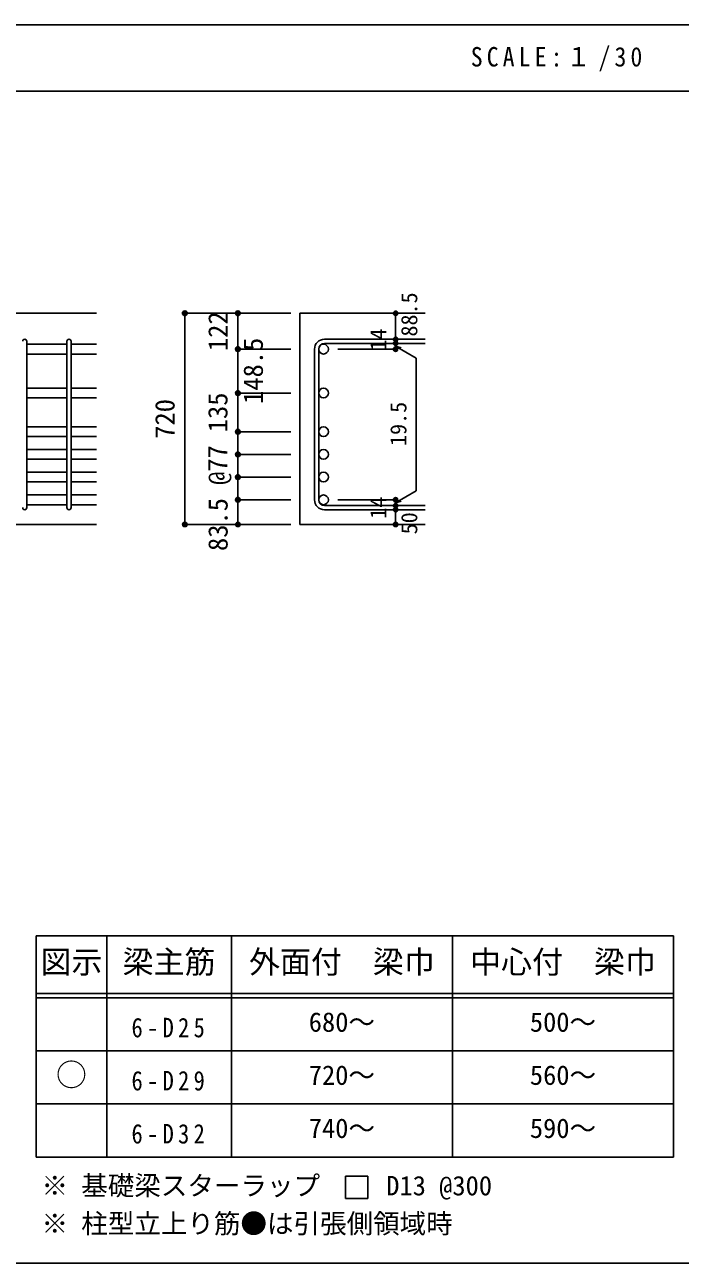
# Model space of a CAD drawing. Units: millimetres at full size, sheet at 1:30, with parts at other scales. Extents: x -5973 to 5954, y -4195 to 4201.
# Drawn here: x 1409 to 3633, y 3 to 4201 of the extents above; entities that cross this region are included whole.
import ezdxf
from ezdxf.enums import TextEntityAlignment as Align

# ---------------------------------------------------------------- set-up
doc = ezdxf.new("R2010")
doc.units = ezdxf.units.MM
doc.header["$LTSCALE"] = 30
doc.header["$PDMODE"] = 32
doc.header["$PDSIZE"] = 15
for name, color, linetype in [('0-1_躯体線', 2, 'Continuous'), ('0-5_基礎梁筋', 7, 'Continuous'), ('0-6_スタラップ筋', 7, 'Continuous'), ('0-D_寸法', 4, 'Continuous'), ('6-7_文字', 7, 'Continuous'), ('6-E_枠', 7, 'Continuous'), ('F-0_枠', 6, 'Continuous')]:
    doc.layers.add(name, color=color, linetype=linetype)
doc.styles.add('ＭＳ ゴシック', font='')
doc.styles.get('ＭＳ ゴシック').set_extended_font_data('MS Gothic')

msp = doc.modelspace()

# ---------------------------------------------------------------- linework, layer by layer
at = {"layer": '0-1_躯体線'}
for p, q in [((1652.44, 3223.3), (-147.56, 3223.3)), ((2767.44, 3223.3), (2342.44, 3223.3)), ((2342.44, 3223.3), (2342.44, 2507.3)), ((1252.44, 2507.3), (1652.44, 2507.3)), ((2767.44, 2507.3), (2342.44, 2507.3))]:
    msp.add_line(p, q, dxfattribs=at)
at = {"layer": '0-5_基礎梁筋'}
for p, q in [((1552.44, 3118.1), (1416.44, 3118.1)), ((1652.44, 3118.1), (1566.44, 3118.1)), ((1552.44, 3085.1), (1416.44, 3085.1)), ((1652.44, 3085.1), (1566.44, 3085.1)), ((1552.44, 2969.3), (1416.44, 2969.3)), ((1652.44, 2969.3), (1566.44, 2969.3)), ((1552.44, 2936.3), (1416.44, 2936.3)), ((1652.44, 2936.3), (1566.44, 2936.3)), ((1552.44, 2838.3), (1416.44, 2838.3)), ((1652.44, 2838.3), (1566.44, 2838.3)), ((1552.44, 2805.3), (1416.44, 2805.3)), ((1652.44, 2805.3), (1566.44, 2805.3)), ((1552.44, 2761.3), (1416.44, 2761.3)), ((1652.44, 2761.3), (1566.44, 2761.3)), ((1552.44, 2728.3), (1416.44, 2728.3)), ((1652.44, 2728.3), (1566.44, 2728.3)), ((1552.44, 2684.3), (1416.44, 2684.3)), ((1552.44, 2651.3), (1416.44, 2651.3)), ((1652.44, 2684.3), (1566.44, 2684.3)), ((1652.44, 2651.3), (1566.44, 2651.3)), ((1552.44, 2607.3), (1416.44, 2607.3)), ((1652.44, 2607.3), (1566.44, 2607.3)), ((1552.44, 2574.3), (1416.44, 2574.3)), ((1652.44, 2574.3), (1566.44, 2574.3))]:
    msp.add_line(p, q, dxfattribs=at)
at = {"layer": '0-5_基礎梁筋', "color": 3}
for centre in [(2422.94, 3101.6), (2422.94, 2952.8), (2422.94, 2821.8), (2422.94, 2744.8), (2422.94, 2667.8), (2422.94, 2590.8)]:
    msp.add_circle(centre, 16.5, dxfattribs=at)
at = {"layer": '0-6_スタラップ筋'}
for p, q in [((1416.44, 2564.3), (1416.44, 3128.1)), ((1552.44, 2564.3), (1552.44, 3128.1)), ((1566.44, 2564.3), (1566.44, 3128.1)), ((2767.44, 3135.1), (2425.94, 3135.1)), ((2767.44, 3121.1), (2425.94, 3121.1)), ((2392.44, 3101.6), (2392.44, 2590.8)), ((2406.44, 3101.6), (2406.44, 2590.8)), ((2767.44, 2571.3), (2425.94, 2571.3)), ((2767.44, 2557.3), (2425.94, 2557.3))]:
    msp.add_line(p, q, dxfattribs=at)
for centre, radius, start, end in [((1409.44, 3128.1), 7, 0, 180), ((1559.44, 3128.1), 7, 0, 180), ((2425.94, 3101.6), 33.5, 90, 180), ((2425.94, 3101.6), 19.5, 90, 180), ((1409.44, 2564.3), 7, 180, 0), ((1559.44, 2564.3), 7, 180, 0), ((2425.94, 2590.8), 33.5, 180, 270), ((2425.94, 2590.8), 19.5, 180, 270)]:
    msp.add_arc(centre, radius, start, end, dxfattribs=at)
at = {"layer": '0-D_寸法'}
for p, q in [((1952.44, 3223.3), (2132.44, 3223.3)), ((1952.44, 3223.3), (2132.44, 3223.3)), ((1952.44, 2507.3), (1952.44, 3223.3)), ((2132.44, 3223.3), (2312.44, 3223.3)), ((2132.44, 3223.3), (2312.44, 3223.3)), ((2667.44, 3121.1), (2667.44, 3135.1)), ((2667.44, 3121.1), (2667.44, 3101.6)), ((2667.44, 3111.35), (2686.76, 3106.18)), ((2667.44, 3111.35), (2737.5, 3070.9)), ((2132.44, 3101.6), (2312.44, 3101.6)), ((2132.44, 3101.6), (2312.44, 3101.6)), ((2667.44, 3101.6), (2471.35, 3101.6)), ((2737.5, 3070.9), (2737.5, 2621.5)), ((2132.44, 2952.8), (2312.44, 2952.8)), ((2132.44, 2952.8), (2312.44, 2952.8)), ((2132.44, 2917.8), (2132.44, 2821.8)), ((2132.44, 2821.8), (2312.44, 2821.8)), ((2132.44, 2821.8), (2132.44, 2744.8)), ((2132.44, 2744.8), (2312.44, 2744.8)), ((2132.44, 2744.8), (2132.44, 2590.8)), ((2132.44, 2667.8), (2312.44, 2667.8)), ((2667.44, 2581.05), (2737.5, 2621.5)), ((2132.44, 2590.8), (2312.44, 2590.8)), ((2132.44, 2590.8), (2132.44, 2507.3)), ((2667.44, 2590.8), (2471.35, 2590.8)), ((2667.44, 2571.3), (2667.44, 2590.8)), ((2667.44, 2581.05), (2686.76, 2586.23)), ((2667.44, 2557.3), (2667.44, 2571.3)), ((2667.44, 2507.3), (2667.44, 2557.3)), ((1952.44, 2507.3), (2132.44, 2507.3)), ((2132.44, 2507.3), (2312.44, 2507.3))]:
    msp.add_line(p, q, dxfattribs=at)
for points in [[(2132.44, 3223.3), (2132.44, 3101.6), (2132.44, 2917.8)], [(2667.44, 3223.3), (2667.44, 3135.1), (2667.44, 3223.3)]]:
    msp.add_lwpolyline(points, dxfattribs=at)
for centre, radius in [((1952.44, 3223.3), 8), ((1952.44, 3223.3), 7.2), ((1952.44, 3223.3), 6.4), ((1952.44, 3223.3), 5.6), ((1952.44, 3223.3), 4.8), ((1952.44, 3223.3), 4), ((1952.44, 3223.3), 3.2), ((1952.44, 3223.3), 2.4), ((1952.44, 3223.3), 1.6), ((1952.44, 3223.3), 0.8), ((2132.44, 3223.3), 8), ((2132.44, 3223.3), 7.2), ((2132.44, 3223.3), 6.4), ((2132.44, 3223.3), 5.6), ((2132.44, 3223.3), 4.8), ((2132.44, 3223.3), 4), ((2132.44, 3223.3), 3.2), ((2132.44, 3223.3), 2.4), ((2132.44, 3223.3), 1.6), ((2132.44, 3223.3), 0.8), ((2667.44, 3223.3), 4), ((2667.44, 3223.3), 3.6), ((2667.44, 3223.3), 3.2), ((2667.44, 3223.3), 2.8), ((2667.44, 3223.3), 2.4), ((2667.44, 3223.3), 2), ((2667.44, 3223.3), 1.6), ((2667.44, 3223.3), 1.2), ((2667.44, 3223.3), 0.8), ((2667.44, 3223.3), 0.4), ((2132.44, 3101.6), 8), ((2132.44, 3101.6), 7.2), ((2132.44, 3101.6), 6.4), ((2132.44, 3101.6), 5.6), ((2667.44, 3135.1), 4), ((2667.44, 3121.1), 4), ((2667.44, 3135.1), 3.6), ((2667.44, 3121.1), 3.6), ((2667.44, 3135.1), 3.2), ((2667.44, 3121.1), 3.2), ((2667.44, 3135.1), 2.8), ((2667.44, 3121.1), 2.8), ((2667.44, 3135.1), 2.4), ((2667.44, 3121.1), 2.4), ((2667.44, 3135.1), 2), ((2667.44, 3121.1), 2), ((2667.44, 3135.1), 1.6), ((2667.44, 3121.1), 1.6), ((2667.44, 3135.1), 1.2), ((2667.44, 3121.1), 1.2), ((2667.44, 3135.1), 0.8), ((2667.44, 3121.1), 0.8), ((2667.44, 3135.1), 0.4), ((2667.44, 3121.1), 0.4), ((2132.44, 3101.6), 4.8), ((2132.44, 3101.6), 4), ((2132.44, 3101.6), 3.2), ((2132.44, 3101.6), 2.4), ((2132.44, 3101.6), 1.6), ((2132.44, 3101.6), 0.8), ((2667.44, 3101.6), 4), ((2667.44, 3101.6), 3.6), ((2667.44, 3101.6), 3.2), ((2667.44, 3101.6), 2.8), ((2667.44, 3101.6), 2.4), ((2667.44, 3101.6), 2), ((2667.44, 3101.6), 1.6), ((2667.44, 3101.6), 1.2), ((2667.44, 3101.6), 0.8), ((2667.44, 3101.6), 0.4), ((2132.44, 2952.8), 8), ((2132.44, 2952.8), 7.2), ((2132.44, 2952.8), 6.4), ((2132.44, 2952.8), 5.6), ((2132.44, 2952.8), 4.8), ((2132.44, 2952.8), 4), ((2132.44, 2952.8), 3.2), ((2132.44, 2952.8), 2.4), ((2132.44, 2952.8), 1.6), ((2132.44, 2952.8), 0.8), ((2132.44, 2821.8), 8), ((2132.44, 2821.8), 7.2), ((2132.44, 2821.8), 6.4), ((2132.44, 2821.8), 5.6), ((2132.44, 2821.8), 4.8), ((2132.44, 2821.8), 4), ((2132.44, 2821.8), 3.2), ((2132.44, 2821.8), 2.4), ((2132.44, 2821.8), 1.6), ((2132.44, 2821.8), 0.8), ((2132.44, 2744.8), 8), ((2132.44, 2744.8), 7.2), ((2132.44, 2744.8), 6.4), ((2132.44, 2744.8), 5.6), ((2132.44, 2744.8), 4.8), ((2132.44, 2744.8), 4), ((2132.44, 2744.8), 3.2), ((2132.44, 2744.8), 2.4), ((2132.44, 2744.8), 1.6), ((2132.44, 2744.8), 0.8), ((2132.44, 2667.8), 8), ((2132.44, 2667.8), 7.2), ((2132.44, 2667.8), 6.4), ((2132.44, 2667.8), 5.6), ((2132.44, 2667.8), 4.8), ((2132.44, 2667.8), 4), ((2132.44, 2667.8), 3.2), ((2132.44, 2667.8), 2.4), ((2132.44, 2667.8), 1.6), ((2132.44, 2667.8), 0.8), ((2132.44, 2590.8), 8), ((2132.44, 2590.8), 7.2), ((2132.44, 2590.8), 6.4), ((2132.44, 2590.8), 5.6), ((2132.44, 2590.8), 4.8), ((2132.44, 2590.8), 4), ((2132.44, 2590.8), 3.2), ((2132.44, 2590.8), 2.4), ((2132.44, 2590.8), 1.6), ((2132.44, 2590.8), 0.8), ((2667.44, 2590.8), 4), ((2667.44, 2571.3), 4), ((2667.44, 2557.3), 4), ((2667.44, 2590.8), 3.6), ((2667.44, 2571.3), 3.6), ((2667.44, 2590.8), 3.2), ((2667.44, 2571.3), 3.2), ((2667.44, 2590.8), 2.8), ((2667.44, 2571.3), 2.8), ((2667.44, 2590.8), 2.4), ((2667.44, 2571.3), 2.4), ((2667.44, 2590.8), 2), ((2667.44, 2571.3), 2), ((2667.44, 2590.8), 1.6), ((2667.44, 2571.3), 1.6), ((2667.44, 2590.8), 1.2), ((2667.44, 2571.3), 1.2), ((2667.44, 2590.8), 0.8), ((2667.44, 2571.3), 0.8), ((2667.44, 2590.8), 0.4), ((2667.44, 2571.3), 0.4), ((2667.44, 2557.3), 3.6), ((2667.44, 2557.3), 3.2), ((2667.44, 2557.3), 2.8), ((2667.44, 2557.3), 2.4), ((2667.44, 2557.3), 2), ((2667.44, 2557.3), 1.6), ((2667.44, 2557.3), 1.2), ((2667.44, 2557.3), 0.8), ((2667.44, 2557.3), 0.4), ((1952.44, 2507.3), 7.2), ((1952.44, 2507.3), 6.4), ((1952.44, 2507.3), 5.6), ((1952.44, 2507.3), 4.8), ((1952.44, 2507.3), 4), ((1952.44, 2507.3), 3.2), ((1952.44, 2507.3), 2.4), ((1952.44, 2507.3), 1.6), ((1952.44, 2507.3), 0.8), ((2132.44, 2507.3), 7.2), ((2132.44, 2507.3), 6.4), ((2132.44, 2507.3), 5.6), ((2132.44, 2507.3), 4.8), ((2132.44, 2507.3), 4), ((2132.44, 2507.3), 3.2), ((2132.44, 2507.3), 2.4), ((2132.44, 2507.3), 1.6), ((2132.44, 2507.3), 0.8), ((2667.44, 2507.3), 4), ((2667.44, 2507.3), 3.6), ((2667.44, 2507.3), 3.2), ((2667.44, 2507.3), 2.8), ((2667.44, 2507.3), 2.4), ((2667.44, 2507.3), 2), ((2667.44, 2507.3), 1.6), ((2667.44, 2507.3), 1.2), ((2667.44, 2507.3), 0.8), ((2667.44, 2507.3), 0.4)]:
    msp.add_circle(centre, radius, dxfattribs=at)
at = {"layer": '0-D_寸法', "color": 7}
for p in [(1952.44, 3223.3), (2132.44, 3223.3), (2667.44, 3223.3), (2132.44, 3101.6), (2667.44, 3135.1), (2667.44, 3121.1), (2667.44, 3101.6), (2132.44, 2952.8), (2132.44, 2821.8), (2132.44, 2821.8), (2132.44, 2744.8), (2132.44, 2744.8), (2132.44, 2667.8), (2132.44, 2667.8), (2132.44, 2590.8), (2132.44, 2590.8), (2667.44, 2590.8), (2667.44, 2571.3), (2667.44, 2557.3), (1952.44, 2507.3), (2132.44, 2507.3), (2667.44, 2507.3)]:
    msp.add_point(p, dxfattribs=at)
at = {"layer": '6-7_文字'}
for q in [(2497.82, 222.82), (2572.82, 297.82)]:
    msp.add_line((2497.82, 297.82), q, dxfattribs=at)
msp.add_lwpolyline([(2497.82, 222.82), (2572.82, 222.82), (2572.82, 297.82)], dxfattribs=at)
at = {"layer": '6-E_枠', "color": 3}
for p, q in [((1447.71, 1112.77), (1447.71, 362.77)), ((1447.71, 1112.77), (3610.24, 1112.77)), ((3610.24, 1112.77), (3610.24, 362.77)), ((1447.71, 362.77), (3610.24, 362.77))]:
    msp.add_line(p, q, dxfattribs=at)
at = {"layer": '6-E_枠'}
for p, q in [((1687.71, 1112.77), (1687.71, 362.77)), ((2110.24, 1112.77), (2110.24, 362.77)), ((2860.24, 1112.77), (2860.24, 362.77)), ((1447.71, 917.77), (3610.24, 917.77)), ((1447.71, 902.77), (3610.24, 902.77)), ((1447.71, 722.77), (3610.24, 722.77)), ((1447.71, 542.77), (3610.24, 542.77))]:
    msp.add_line(p, q, dxfattribs=at)
at = {"layer": 'F-0_枠'}
msp.add_line((-5972.88, 4201.15), (5954.1, 4201.15), dxfattribs=at)
at = {"layer": 'F-0_枠', "color": 2}
for p, q in [((-5972.88, 3976.15), (3723.6, 3976.15)), ((3723.6, 2.95), (-5972.88, 2.95))]:
    msp.add_line(p, q, dxfattribs=at)

# ---------------------------------------------------------------- texts
at = {"layer": '0-D_寸法', "style": 'ＭＳ ゴシック'}
for s, height, p in [('88.5', 54.99, (2757.44, 3144.3)), ('122', 65.98, (2117.44, 3094.95)), ('14', 54.99, (2652.21, 3096.44)), ('148.5', 65.98, (2236.97, 2915.9)), ('135', 65.98, (2116.94, 2819.88)), ('720', 65.98, (1937.44, 2797.8)), ('19.5', 54.99, (2720.59, 2773.39)), ('@77', 65.98, (2116.12, 2641.45)), ('83.5', 65.98, (2117.44, 2417.3)), ('14', 54.99, (2652.18, 2526.62)), ('50', 54.99, (2757.44, 2473.8))]:
    msp.add_text(s, height=height, rotation=90, dxfattribs=at).set_placement(p, align=Align.BOTTOM_LEFT)
at = {"layer": '6-7_文字', "color": 2, "style": 'ＭＳ ゴシック'}
for s, p in [('図示', (1462.71, 962.77)), ('梁主筋', (1741.48, 962.77)), ('外面付\u3000梁巾', (2170.24, 962.77)), ('中心付\u3000梁巾', (2920.24, 962.77)), ('○', (1515.21, 580.27))]:
    msp.add_text(s, height=76.98, dxfattribs=at).set_placement(p, align=Align.BOTTOM_LEFT)
at = {"layer": '6-7_文字', "style": 'ＭＳ ゴシック'}
for s, p in [('680～', (2372.74, 767.77)), ('500～', (3122.74, 767.77)), ('720～', (2372.74, 587.77)), ('560～', (3122.74, 587.77)), ('740～', (2372.74, 407.77)), ('590～', (3122.74, 407.77)), ('※ 基礎梁スターラップ     D13 @300', (1466.27, 213.19)), ('※ 柱型立上り筋●は引張側領域時', (1466.27, 84.68))]:
    msp.add_text(s, height=65.98, dxfattribs=at).set_placement(p, align=Align.BOTTOM_LEFT)
at = {"layer": '6-7_文字', "color": 2, "insert": (2922.26, 4043.65), "char_height": 65.98, "attachment_point": 7, "style": 'ＭＳ ゴシック'}
msp.add_mtext('\\T1.34;\\W0.9;SCALE:１/30', dxfattribs=at)
at = {"layer": '6-7_文字', "char_height": 65.98, "attachment_point": 7, "style": 'ＭＳ ゴシック'}
for s, insert in [('\\T1.38;\\W0.85;6-D25', (1771.48, 767.77)), ('\\T1.38;\\W0.85;6-D29', (1771.48, 587.77)), ('\\T1.38;\\W0.85;6-D32', (1771.48, 407.77))]:
    msp.add_mtext(s, dxfattribs=dict(at, insert=insert))

doc.saveas('drawing.dxf')
